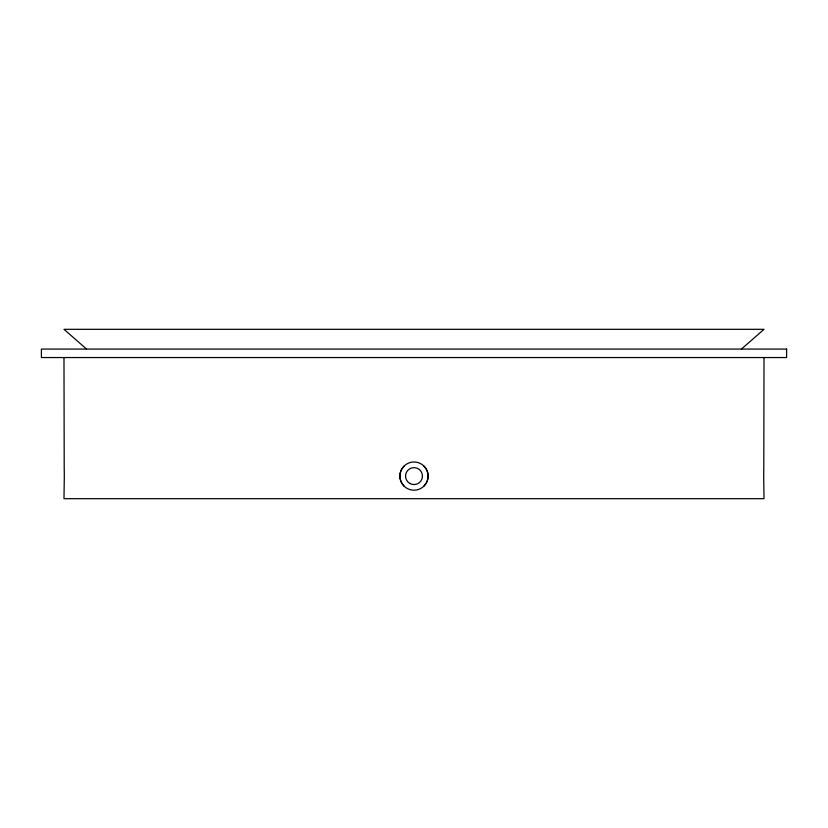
<?xml version="1.0" encoding="UTF-8"?>
<svg xmlns="http://www.w3.org/2000/svg" width="828" height="828" viewBox="0 0 828 828"><rect width="100%" height="100%" fill="white"/><g stroke="black" fill="none" stroke-linecap="round" stroke-linejoin="round"><path stroke-width="1.24" d="M404.023 466.123L401.777 469.041A14.097 14.086 -90 0 0 401.839 483.159L404.023 486.077A14.117 14.117 0 0 0 427.631 479.754A14.117 14.117 0 0 0 410.346 462.469A14.117 14.117 0 0 0 404.023 486.077M423.977 486.077L426.223 483.159A14.097 14.086 -90 0 0 426.223 469.041L423.977 466.123M741.433 349.074L764.016 329.316L63.984 329.316L86.567 349.074M764.016 357.541L763.789 469.041A14.097 0.662 -90 0 0 763.789 483.159L764.016 498.684L63.984 498.684L64.211 483.159A14.097 0.662 -90 0 0 64.211 469.041L63.984 357.541M786.6 349.074L41.4 349.074L41.4 357.541L786.6 357.541L786.6 349.074M409.767 483.438A8.466 8.466 0 0 0 422.466 476.1A8.466 8.466 0 0 0 409.767 468.762A8.466 8.466 0 0 0 409.767 483.438"/></g></svg>
